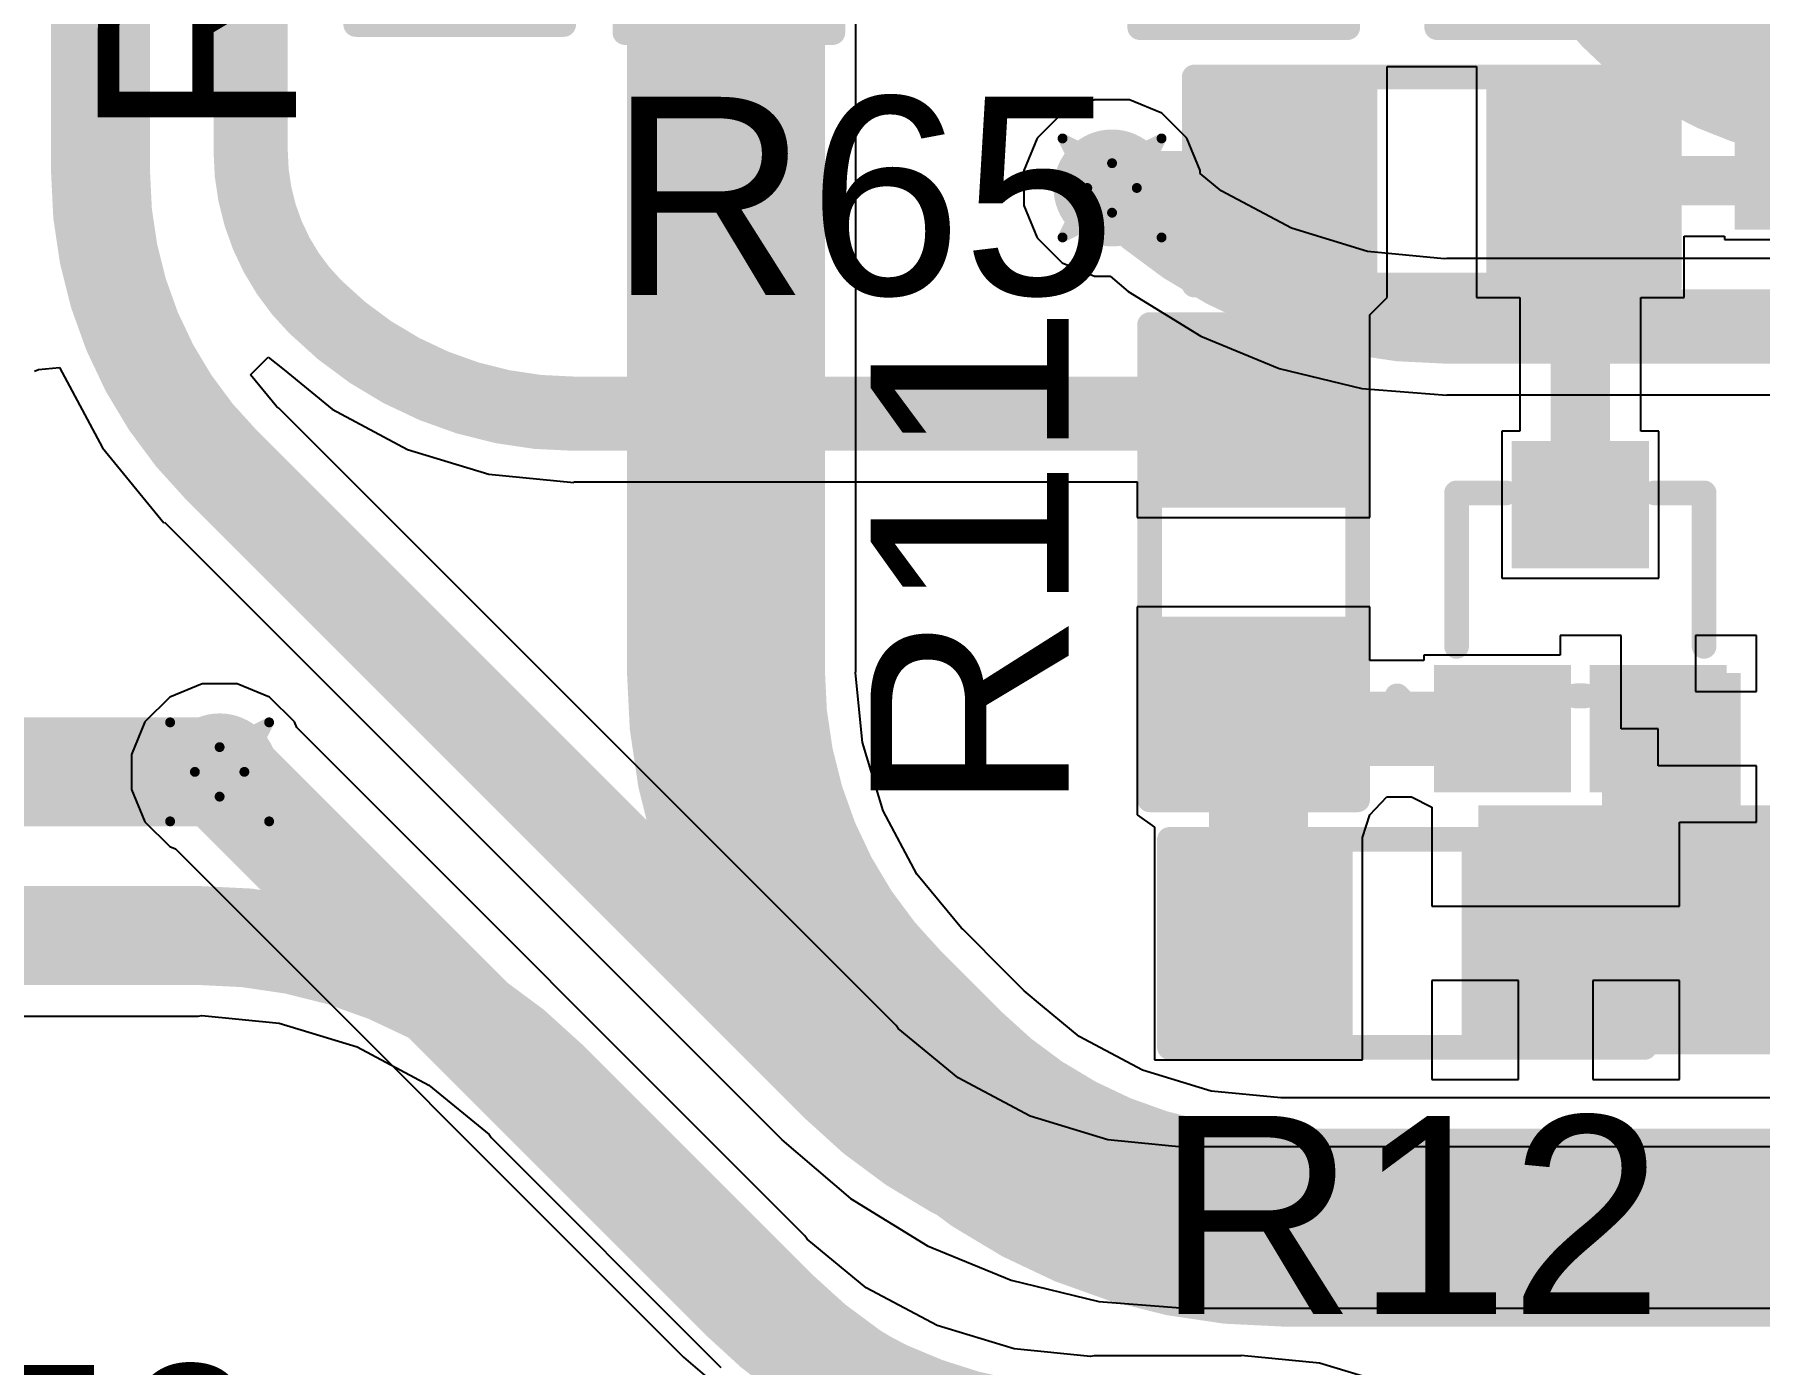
# Model space of a CAD drawing. Header units: millimetres. Extents: x -2 to 282, y -53 to 22.
# Drawn here: x 29.23 to 38.08, y -16.88 to -10.06 of the extents above; entities that cross this region are included whole.
import ezdxf

# ---------------------------------------------------------------- set-up
doc = ezdxf.new("R2010")
doc.units = ezdxf.units.MM
for name, color, linetype in [('BottomLayer', 5, 'Continuous'), ('DrillDrawing', 1, 'Continuous'), ('Mechanical1', 6, 'Continuous'), ('Mechanical2', 216, 'Continuous'), ('TopLayer', 1, 'Continuous'), ('TopOverlay', 2, 'Continuous'), ('TopPaste', 8, 'Continuous'), ('TopSolder', 216, 'Continuous'), ('ViaHoleLayer', 16, 'Continuous')]:
    doc.layers.add(name, color=color, linetype=linetype)
doc.styles.add('Arial', font='', dxfattribs={"height": 0.2})
doc.styles.get('Arial').set_extended_font_data('Arial')

# ---------------------------------------------------------------- blocks, each defined once
blk = doc.blocks.new('R___0603_3')
at = {"layer": 'TopLayer'}
for points in [[(-0.381, 0.4445), (-0.381, -0.4445), (-1.143, -0.4445), (-1.143, 0.4445)], [(1.143, 0.4445), (1.143, -0.4445), (0.381, -0.4445), (0.381, 0.4445)]]:
    blk.add_hatch(color=1, dxfattribs=at).paths.add_polyline_path(points)
at = {"layer": 'TopPaste'}
for points in [[(-0.381, 0.4445), (-0.381, -0.4445), (-1.143, -0.4445), (-1.143, 0.4445)], [(1.143, 0.4445), (1.143, -0.4445), (0.381, -0.4445), (0.381, 0.4445)]]:
    blk.add_hatch(color=8, dxfattribs=at).paths.add_polyline_path(points)
at = {"layer": 'TopSolder'}
for points in [[(-0.2794, 0.5461), (-0.2794, -0.5461), (-1.2446, -0.5461), (-1.2446, 0.5461)], [(1.2446, 0.5461), (1.2446, -0.5461), (0.2794, -0.5461), (0.2794, 0.5461)]]:
    blk.add_hatch(color=216, dxfattribs=at).paths.add_polyline_path(points)
at = {"layer": 'TopOverlay', "const_width": 0.127}
for points in [[(-1.2192, 0.5334), (-1.2192, -0.5334)], [(-1.2192, 0.5334), (1.2192, 0.5334)], [(1.2192, 0.5334), (1.2192, -0.5334)], [(-1.2192, -0.5334), (1.2192, -0.5334)]]:
    blk.add_lwpolyline(points, dxfattribs=at)
at = {"layer": 'TopOverlay', "const_width": 0.0635}
for points in [[(-1.25095, 0.5334, 1), (-1.18745, 0.5334, 1)], [(-1.25095, 0.5334, 1), (-1.18745, 0.5334, 1)], [(1.18745, 0.5334, 1), (1.25095, 0.5334, 1)], [(1.18745, 0.5334, 1), (1.25095, 0.5334, 1)], [(-1.25095, -0.5334, 1), (-1.18745, -0.5334, 1)], [(-1.25095, -0.5334, 1), (-1.18745, -0.5334, 1)], [(1.18745, -0.5334, 1), (1.25095, -0.5334, 1)], [(1.18745, -0.5334, 1), (1.25095, -0.5334, 1)]]:
    blk.add_lwpolyline(points, format="xyb", close=True, dxfattribs=at)
blk = doc.blocks.new('R___0603_4')
at = {"layer": 'TopLayer'}
for points in [[(-0.381, 0.4445), (-0.381, -0.4445), (-1.143, -0.4445), (-1.143, 0.4445)], [(1.143, 0.4445), (1.143, -0.4445), (0.381, -0.4445), (0.381, 0.4445)]]:
    blk.add_hatch(color=1, dxfattribs=at).paths.add_polyline_path(points)
at = {"layer": 'TopPaste'}
for points in [[(-0.381, 0.4445), (-0.381, -0.4445), (-1.143, -0.4445), (-1.143, 0.4445)], [(1.143, 0.4445), (1.143, -0.4445), (0.381, -0.4445), (0.381, 0.4445)]]:
    blk.add_hatch(color=8, dxfattribs=at).paths.add_polyline_path(points)
at = {"layer": 'TopSolder'}
for points in [[(-0.2794, 0.5461), (-0.2794, -0.5461), (-1.2446, -0.5461), (-1.2446, 0.5461)], [(1.2446, 0.5461), (1.2446, -0.5461), (0.2794, -0.5461), (0.2794, 0.5461)]]:
    blk.add_hatch(color=216, dxfattribs=at).paths.add_polyline_path(points)
at = {"layer": 'TopOverlay', "const_width": 0.127}
for points in [[(-1.2192, 0.5334), (1.2192, 0.5334)], [(-1.2192, 0.5334), (-1.2192, -0.5334)], [(1.2192, 0.5334), (1.2192, -0.5334)], [(-1.2192, -0.5334), (1.2192, -0.5334)]]:
    blk.add_lwpolyline(points, dxfattribs=at)
at = {"layer": 'TopOverlay', "const_width": 0.0635}
for points in [[(-1.25095, 0.5334, 1), (-1.18745, 0.5334, 1)], [(-1.25095, 0.5334, 1), (-1.18745, 0.5334, 1)], [(1.18745, 0.5334, 1), (1.25095, 0.5334, 1)], [(1.18745, 0.5334, 1), (1.25095, 0.5334, 1)], [(-1.25095, -0.5334, 1), (-1.18745, -0.5334, 1)], [(-1.25095, -0.5334, 1), (-1.18745, -0.5334, 1)], [(1.18745, -0.5334, 1), (1.25095, -0.5334, 1)], [(1.18745, -0.5334, 1), (1.25095, -0.5334, 1)]]:
    blk.add_lwpolyline(points, format="xyb", close=True, dxfattribs=at)
blk = doc.blocks.new('R___0603_5')
at = {"layer": 'TopLayer'}
for points in [[(-0.381, 0.4445), (-0.381, -0.4445), (-1.143, -0.4445), (-1.143, 0.4445)], [(1.143, 0.4445), (1.143, -0.4445), (0.381, -0.4445), (0.381, 0.4445)]]:
    blk.add_hatch(color=1, dxfattribs=at).paths.add_polyline_path(points)
at = {"layer": 'TopPaste'}
for points in [[(-0.381, 0.4445), (-0.381, -0.4445), (-1.143, -0.4445), (-1.143, 0.4445)], [(1.143, 0.4445), (1.143, -0.4445), (0.381, -0.4445), (0.381, 0.4445)]]:
    blk.add_hatch(color=8, dxfattribs=at).paths.add_polyline_path(points)
at = {"layer": 'TopSolder'}
for points in [[(-0.2794, 0.5461), (-0.2794, -0.5461), (-1.2446, -0.5461), (-1.2446, 0.5461)], [(1.2446, 0.5461), (1.2446, -0.5461), (0.2794, -0.5461), (0.2794, 0.5461)]]:
    blk.add_hatch(color=216, dxfattribs=at).paths.add_polyline_path(points)
at = {"layer": 'TopOverlay', "const_width": 0.127}
for points in [[(-1.2192, 0.5334), (1.2192, 0.5334)], [(-1.2192, 0.5334), (-1.2192, -0.5334)], [(1.2192, 0.5334), (1.2192, -0.5334)], [(-1.2192, -0.5334), (1.2192, -0.5334)]]:
    blk.add_lwpolyline(points, dxfattribs=at)
at = {"layer": 'TopOverlay', "const_width": 0.0635}
for points in [[(-1.25095, 0.5334, 1), (-1.18745, 0.5334, 1)], [(-1.25095, 0.5334, 1), (-1.18745, 0.5334, 1)], [(1.18745, 0.5334, 1), (1.25095, 0.5334, 1)], [(1.18745, 0.5334, 1), (1.25095, 0.5334, 1)], [(-1.25095, -0.5334, 1), (-1.18745, -0.5334, 1)], [(-1.25095, -0.5334, 1), (-1.18745, -0.5334, 1)], [(1.18745, -0.5334, 1), (1.25095, -0.5334, 1)], [(1.18745, -0.5334, 1), (1.25095, -0.5334, 1)]]:
    blk.add_lwpolyline(points, format="xyb", close=True, dxfattribs=at)
blk = doc.blocks.new('R___0603_6')
at = {"layer": 'TopLayer'}
for points in [[(-0.381, 0.4445), (-0.381, -0.4445), (-1.143, -0.4445), (-1.143, 0.4445)], [(1.143, 0.4445), (1.143, -0.4445), (0.381, -0.4445), (0.381, 0.4445)]]:
    blk.add_hatch(color=1, dxfattribs=at).paths.add_polyline_path(points)
at = {"layer": 'TopPaste'}
for points in [[(-0.381, 0.4445), (-0.381, -0.4445), (-1.143, -0.4445), (-1.143, 0.4445)], [(1.143, 0.4445), (1.143, -0.4445), (0.381, -0.4445), (0.381, 0.4445)]]:
    blk.add_hatch(color=8, dxfattribs=at).paths.add_polyline_path(points)
at = {"layer": 'TopSolder'}
for points in [[(-0.2794, 0.5461), (-0.2794, -0.5461), (-1.2446, -0.5461), (-1.2446, 0.5461)], [(1.2446, 0.5461), (1.2446, -0.5461), (0.2794, -0.5461), (0.2794, 0.5461)]]:
    blk.add_hatch(color=216, dxfattribs=at).paths.add_polyline_path(points)
at = {"layer": 'TopOverlay', "const_width": 0.127}
for points in [[(-1.2192, 0.5334), (1.2192, 0.5334)], [(-1.2192, 0.5334), (-1.2192, -0.5334)], [(1.2192, 0.5334), (1.2192, -0.5334)], [(-1.2192, -0.5334), (1.2192, -0.5334)]]:
    blk.add_lwpolyline(points, dxfattribs=at)
at = {"layer": 'TopOverlay', "const_width": 0.0635}
for points in [[(-1.25095, 0.5334, 1), (-1.18745, 0.5334, 1)], [(-1.25095, 0.5334, 1), (-1.18745, 0.5334, 1)], [(1.18745, 0.5334, 1), (1.25095, 0.5334, 1)], [(1.18745, 0.5334, 1), (1.25095, 0.5334, 1)], [(-1.25095, -0.5334, 1), (-1.18745, -0.5334, 1)], [(-1.25095, -0.5334, 1), (-1.18745, -0.5334, 1)], [(1.18745, -0.5334, 1), (1.25095, -0.5334, 1)], [(1.18745, -0.5334, 1), (1.25095, -0.5334, 1)]]:
    blk.add_lwpolyline(points, format="xyb", close=True, dxfattribs=at)
blk = doc.blocks.new('R___0603_38')
at = {"layer": 'TopLayer'}
for points in [[(-0.381, 0.4445), (-0.381, -0.4445), (-1.143, -0.4445), (-1.143, 0.4445)], [(1.143, 0.4445), (1.143, -0.4445), (0.381, -0.4445), (0.381, 0.4445)]]:
    blk.add_hatch(color=1, dxfattribs=at).paths.add_polyline_path(points)
at = {"layer": 'TopPaste'}
for points in [[(-0.381, 0.4445), (-0.381, -0.4445), (-1.143, -0.4445), (-1.143, 0.4445)], [(1.143, 0.4445), (1.143, -0.4445), (0.381, -0.4445), (0.381, 0.4445)]]:
    blk.add_hatch(color=8, dxfattribs=at).paths.add_polyline_path(points)
at = {"layer": 'TopSolder'}
for points in [[(-0.2794, 0.5461), (-0.2794, -0.5461), (-1.2446, -0.5461), (-1.2446, 0.5461)], [(1.2446, 0.5461), (1.2446, -0.5461), (0.2794, -0.5461), (0.2794, 0.5461)]]:
    blk.add_hatch(color=216, dxfattribs=at).paths.add_polyline_path(points)
at = {"layer": 'TopOverlay', "const_width": 0.127}
for points in [[(-1.2192, 0.5334), (1.2192, 0.5334)], [(-1.2192, -0.5334), (-1.2192, 0.5334)], [(1.2192, -0.5334), (1.2192, 0.5334)], [(-1.2192, -0.5334), (1.2192, -0.5334)]]:
    blk.add_lwpolyline(points, dxfattribs=at)
at = {"layer": 'TopOverlay', "const_width": 0.0635}
for points in [[(-1.25095, 0.5334, 1), (-1.18745, 0.5334, 1)], [(-1.25095, 0.5334, 1), (-1.18745, 0.5334, 1)], [(1.18745, 0.5334, 1), (1.25095, 0.5334, 1)], [(1.18745, 0.5334, 1), (1.25095, 0.5334, 1)], [(-1.25095, -0.5334, 1), (-1.18745, -0.5334, 1)], [(-1.25095, -0.5334, 1), (-1.18745, -0.5334, 1)], [(1.18745, -0.5334, 1), (1.25095, -0.5334, 1)], [(1.18745, -0.5334, 1), (1.25095, -0.5334, 1)]]:
    blk.add_lwpolyline(points, format="xyb", close=True, dxfattribs=at)
blk = doc.blocks.new('R___0603_39')
at = {"layer": 'TopLayer'}
for points in [[(-0.381, 0.4445), (-0.381, -0.4445), (-1.143, -0.4445), (-1.143, 0.4445)], [(1.143, 0.4445), (1.143, -0.4445), (0.381, -0.4445), (0.381, 0.4445)]]:
    blk.add_hatch(color=1, dxfattribs=at).paths.add_polyline_path(points)
at = {"layer": 'TopPaste'}
for points in [[(-0.381, 0.4445), (-0.381, -0.4445), (-1.143, -0.4445), (-1.143, 0.4445)], [(1.143, 0.4445), (1.143, -0.4445), (0.381, -0.4445), (0.381, 0.4445)]]:
    blk.add_hatch(color=8, dxfattribs=at).paths.add_polyline_path(points)
at = {"layer": 'TopSolder'}
for points in [[(-0.2794, 0.5461), (-0.2794, -0.5461), (-1.2446, -0.5461), (-1.2446, 0.5461)], [(1.2446, 0.5461), (1.2446, -0.5461), (0.2794, -0.5461), (0.2794, 0.5461)]]:
    blk.add_hatch(color=216, dxfattribs=at).paths.add_polyline_path(points)
at = {"layer": 'TopOverlay', "const_width": 0.127}
for points in [[(-1.2192, 0.5334), (1.2192, 0.5334)], [(-1.2192, 0.5334), (-1.2192, -0.5334)], [(1.2192, 0.5334), (1.2192, -0.5334)], [(-1.2192, -0.5334), (1.2192, -0.5334)]]:
    blk.add_lwpolyline(points, dxfattribs=at)
at = {"layer": 'TopOverlay', "const_width": 0.0635}
for points in [[(-1.25095, 0.5334, 1), (-1.18745, 0.5334, 1)], [(-1.25095, 0.5334, 1), (-1.18745, 0.5334, 1)], [(1.18745, 0.5334, 1), (1.25095, 0.5334, 1)], [(1.18745, 0.5334, 1), (1.25095, 0.5334, 1)], [(-1.25095, -0.5334, 1), (-1.18745, -0.5334, 1)], [(-1.25095, -0.5334, 1), (-1.18745, -0.5334, 1)], [(1.18745, -0.5334, 1), (1.25095, -0.5334, 1)], [(1.18745, -0.5334, 1), (1.25095, -0.5334, 1)]]:
    blk.add_lwpolyline(points, format="xyb", close=True, dxfattribs=at)
blk = doc.blocks.new('SOT_723_41')
at = {"layer": 'TopLayer'}
for points in [[(-0.25, 0.8), (0.25, 0.8), (0.25, 0.35), (-0.25, 0.35)], [(-0.65, -0.35), (-0.15, -0.35), (-0.15, -0.8), (-0.65, -0.8)], [(0.15, -0.35), (0.65, -0.35), (0.65, -0.8), (0.15, -0.8)]]:
    blk.add_hatch(color=1, dxfattribs=at).paths.add_polyline_path(points)
at = {"layer": 'TopPaste'}
for points in [[(-0.25, 0.8), (0.25, 0.8), (0.25, 0.35), (-0.25, 0.35)], [(-0.65, -0.35), (-0.15, -0.35), (-0.15, -0.8), (-0.65, -0.8)], [(0.15, -0.35), (0.65, -0.35), (0.65, -0.8), (0.15, -0.8)]]:
    blk.add_hatch(color=8, dxfattribs=at).paths.add_polyline_path(points)
at = {"layer": 'TopSolder'}
for points in [[(-0.3516, 0.9016), (0.3516, 0.9016), (0.3516, 0.2484), (-0.3516, 0.2484)], [(-0.7516, -0.2484), (-0.0484, -0.2484), (-0.0484, -0.9016), (-0.7516, -0.9016)], [(0.0484, -0.2484), (0.7516, -0.2484), (0.7516, -0.9016), (0.0484, -0.9016)]]:
    blk.add_hatch(color=216, dxfattribs=at).paths.add_polyline_path(points)
at = {"layer": 'TopOverlay', "const_width": 0.127}
for points in [[(-0.635, -0.1524), (-0.635, 0.635)], [(-0.635, 0.635), (-0.381, 0.635)], [(-0.635, -0.1524), (-0.635, 0.635)], [(-0.635, 0.635), (-0.381, 0.635)], [(0.381, 0.635), (0.635, 0.635)], [(0.635, -0.1524), (0.635, 0.635)], [(-0.9398, -0.6604), (-0.9398, -0.4064)], [(-0.9398, -0.4064), (-0.8128, -0.5334)], [(-0.0254, -0.4064), (0.0254, -0.4064)], [(-0.9398, -0.6604), (-0.8128, -0.5334)]]:
    blk.add_lwpolyline(points, dxfattribs=at)
at = {"layer": 'TopOverlay', "const_width": 0.0635}
for points in [[(-0.6667, 0.635, 1), (-0.6032, 0.635, 1)], [(-0.6667, 0.635, 1), (-0.6032, 0.635, 1)], [(-0.6667, 0.635, 1), (-0.6032, 0.635, 1)], [(-0.6667, 0.635, 1), (-0.6032, 0.635, 1)], [(-0.4128, 0.635, 1), (-0.3493, 0.635, 1)], [(-0.4128, 0.635, 1), (-0.3493, 0.635, 1)], [(0.3493, 0.635, 1), (0.4128, 0.635, 1)], [(0.6032, 0.635, 1), (0.6667, 0.635, 1)], [(0.6032, 0.635, 1), (0.6667, 0.635, 1)], [(-0.6667, -0.1524, 1), (-0.6032, -0.1524, 1)], [(-0.6667, -0.1524, 1), (-0.6032, -0.1524, 1)], [(0.6032, -0.1524, 1), (0.6667, -0.1524, 1)], [(-0.9715, -0.4064, 1), (-0.908, -0.4064, 1)], [(-0.9715, -0.4064, 1), (-0.908, -0.4064, 1)], [(-0.0571, -0.4064, 1), (0.0063, -0.4064, 1)], [(-0.0063, -0.4064, 1), (0.0571, -0.4064, 1)], [(-0.8446, -0.5334, 1), (-0.781, -0.5334, 1)], [(-0.8446, -0.5334, 1), (-0.781, -0.5334, 1)], [(-0.9715, -0.6604, 1), (-0.908, -0.6604, 1)], [(-0.9715, -0.6604, 1), (-0.908, -0.6604, 1)]]:
    blk.add_lwpolyline(points, format="xyb", close=True, dxfattribs=at)
blk = doc.blocks.new('TQFN_16_EP_3_3__49')
at = {"layer": 'TopLayer'}
for points in [[(-0.6, 1.825), (-0.6, 1.025), (-0.9, 1.025), (-0.9, 1.825)], [(-0.1, 1.825), (-0.1, 1.025), (-0.4, 1.025), (-0.4, 1.825)], [(0.4, 1.825), (0.4, 1.025), (0.1, 1.025), (0.1, 1.825)], [(0.9, 1.825), (0.9, 1.025), (0.6, 1.025), (0.6, 1.825)], [(-1.825, 0.9), (-1.025, 0.9), (-1.025, 0.6), (-1.825, 0.6)], [(1.025, 0.9), (1.825, 0.9), (1.825, 0.6), (1.025, 0.6)], [(-0.615, 0.615), (0.615, 0.615), (0.615, -0.615), (-0.615, -0.615)], [(-1.825, 0.4), (-1.025, 0.4), (-1.025, 0.1), (-1.825, 0.1)], [(1.025, 0.4), (1.825, 0.4), (1.825, 0.1), (1.025, 0.1)], [(-1.825, -0.1), (-1.025, -0.1), (-1.025, -0.4), (-1.825, -0.4)], [(1.025, -0.1), (1.825, -0.1), (1.825, -0.4), (1.025, -0.4)], [(-1.825, -0.6), (-1.025, -0.6), (-1.025, -0.9), (-1.825, -0.9)], [(1.025, -0.6), (1.825, -0.6), (1.825, -0.9), (1.025, -0.9)], [(-0.9, -1.825), (-0.9, -1.025), (-0.6, -1.025), (-0.6, -1.825)], [(-0.4, -1.825), (-0.4, -1.025), (-0.1, -1.025), (-0.1, -1.825)], [(0.1, -1.825), (0.1, -1.025), (0.4, -1.025), (0.4, -1.825)], [(0.6, -1.825), (0.6, -1.025), (0.9, -1.025), (0.9, -1.825)]]:
    blk.add_hatch(color=1, dxfattribs=at).paths.add_polyline_path(points)
at = {"layer": 'TopPaste'}
for points in [[(-0.6, 1.825), (-0.6, 1.025), (-0.9, 1.025), (-0.9, 1.825)], [(-0.1, 1.825), (-0.1, 1.025), (-0.4, 1.025), (-0.4, 1.825)], [(0.4, 1.825), (0.4, 1.025), (0.1, 1.025), (0.1, 1.825)], [(0.9, 1.825), (0.9, 1.025), (0.6, 1.025), (0.6, 1.825)], [(-1.825, 0.9), (-1.025, 0.9), (-1.025, 0.6), (-1.825, 0.6)], [(1.025, 0.9), (1.825, 0.9), (1.825, 0.6), (1.025, 0.6)], [(-0.615, 0.615), (0.615, 0.615), (0.615, -0.615), (-0.615, -0.615)], [(-1.825, 0.4), (-1.025, 0.4), (-1.025, 0.1), (-1.825, 0.1)], [(1.025, 0.4), (1.825, 0.4), (1.825, 0.1), (1.025, 0.1)], [(-1.825, -0.1), (-1.025, -0.1), (-1.025, -0.4), (-1.825, -0.4)], [(1.025, -0.1), (1.825, -0.1), (1.825, -0.4), (1.025, -0.4)], [(-1.825, -0.6), (-1.025, -0.6), (-1.025, -0.9), (-1.825, -0.9)], [(1.025, -0.6), (1.825, -0.6), (1.825, -0.9), (1.025, -0.9)], [(-0.9, -1.825), (-0.9, -1.025), (-0.6, -1.025), (-0.6, -1.825)], [(-0.4, -1.825), (-0.4, -1.025), (-0.1, -1.025), (-0.1, -1.825)], [(0.1, -1.825), (0.1, -1.025), (0.4, -1.025), (0.4, -1.825)], [(0.6, -1.825), (0.6, -1.025), (0.9, -1.025), (0.9, -1.825)]]:
    blk.add_hatch(color=8, dxfattribs=at).paths.add_polyline_path(points)
at = {"layer": 'TopSolder'}
for points in [[(-0.4984, 1.9266), (-0.4984, 0.9234), (-1.0016, 0.9234), (-1.0016, 1.9266)], [(0.0016, 1.9266), (0.0016, 0.9234), (-0.5016, 0.9234), (-0.5016, 1.9266)], [(0.5016, 1.9266), (0.5016, 0.9234), (-0.0016, 0.9234), (-0.0016, 1.9266)], [(1.0016, 1.9266), (1.0016, 0.9234), (0.4984, 0.9234), (0.4984, 1.9266)], [(-1.9266, 1.0016), (-0.9234, 1.0016), (-0.9234, 0.4984), (-1.9266, 0.4984)], [(0.9234, 1.0016), (1.9266, 1.0016), (1.9266, 0.4984), (0.9234, 0.4984)], [(-0.7166, 0.7166), (0.7166, 0.7166), (0.7166, -0.7166), (-0.7166, -0.7166)], [(-1.9266, 0.5016), (-0.9234, 0.5016), (-0.9234, -0.0016), (-1.9266, -0.0016)], [(0.9234, 0.5016), (1.9266, 0.5016), (1.9266, -0.0016), (0.9234, -0.0016)], [(-1.9266, 0.0016), (-0.9234, 0.0016), (-0.9234, -0.5016), (-1.9266, -0.5016)], [(0.9234, 0.0016), (1.9266, 0.0016), (1.9266, -0.5016), (0.9234, -0.5016)], [(-1.9266, -0.4984), (-0.9234, -0.4984), (-0.9234, -1.0016), (-1.9266, -1.0016)], [(0.9234, -0.4984), (1.9266, -0.4984), (1.9266, -1.0016), (0.9234, -1.0016)], [(-1.0016, -1.9266), (-1.0016, -0.9234), (-0.4984, -0.9234), (-0.4984, -1.9266)], [(-0.5016, -1.9266), (-0.5016, -0.9234), (0.0016, -0.9234), (0.0016, -1.9266)], [(-0.0016, -1.9266), (-0.0016, -0.9234), (0.5016, -0.9234), (0.5016, -1.9266)], [(0.4984, -1.9266), (0.4984, -0.9234), (1.0016, -0.9234), (1.0016, -1.9266)]]:
    blk.add_hatch(color=216, dxfattribs=at).paths.add_polyline_path(points)
at = {"layer": 'TopOverlay', "const_width": 0.127}
for points in [[(-1.5748, 1.1176), (-1.5748, 1.5748)], [(-1.5748, 1.5748), (-1.143, 1.5748)], [(1.143, 1.5748), (1.5748, 1.5748)], [(1.5748, 1.1176), (1.5748, 1.5748)], [(-2.1082, 0.9144), (-1.9812, 0.7874)], [(-2.1082, 0.6604), (-2.1082, 0.9144)], [(-2.1082, 0.6604), (-1.9812, 0.7874)], [(-1.5748, -1.5748), (-1.5748, -1.1176)], [(1.5748, -1.5748), (1.5748, -1.1176)], [(-1.5748, -1.5748), (-1.143, -1.5748)], [(1.143, -1.5748), (1.5748, -1.5748)]]:
    blk.add_lwpolyline(points, dxfattribs=at)
at = {"layer": 'TopOverlay', "const_width": 0.0635}
for points in [[(-1.6065, 1.5748, 1), (-1.5431, 1.5748, 1)], [(-1.6065, 1.5748, 1), (-1.5431, 1.5748, 1)], [(-1.1747, 1.5748, 1), (-1.1113, 1.5748, 1)], [(1.1113, 1.5748, 1), (1.1748, 1.5748, 1)], [(1.5431, 1.5748, 1), (1.6066, 1.5748, 1)], [(1.5431, 1.5748, 1), (1.6066, 1.5748, 1)], [(-1.6065, 1.1176, 1), (-1.5431, 1.1176, 1)], [(1.5431, 1.1176, 1), (1.6066, 1.1176, 1)], [(-2.1399, 0.9144, 1), (-2.0764, 0.9144, 1)], [(-2.1399, 0.9144, 1), (-2.0764, 0.9144, 1)], [(-2.013, 0.7874, 1), (-1.9494, 0.7874, 1)], [(-2.013, 0.7874, 1), (-1.9494, 0.7874, 1)], [(-2.1399, 0.6604, 1), (-2.0764, 0.6604, 1)], [(-2.1399, 0.6604, 1), (-2.0764, 0.6604, 1)], [(-1.6065, -1.1176, 1), (-1.5431, -1.1176, 1)], [(1.5431, -1.1176, 1), (1.6066, -1.1176, 1)], [(-1.6065, -1.5748, 1), (-1.5431, -1.5748, 1)], [(-1.6065, -1.5748, 1), (-1.5431, -1.5748, 1)], [(-1.1747, -1.5748, 1), (-1.1113, -1.5748, 1)], [(1.1113, -1.5748, 1), (1.1748, -1.5748, 1)], [(1.5431, -1.5748, 1), (1.6066, -1.5748, 1)], [(1.5431, -1.5748, 1), (1.6066, -1.5748, 1)]]:
    blk.add_lwpolyline(points, format="xyb", close=True, dxfattribs=at)
blk = doc.blocks.new('R___0603_52')
at = {"layer": 'TopLayer'}
for points in [[(-0.381, 0.4445), (-0.381, -0.4445), (-1.143, -0.4445), (-1.143, 0.4445)], [(1.143, 0.4445), (1.143, -0.4445), (0.381, -0.4445), (0.381, 0.4445)]]:
    blk.add_hatch(color=1, dxfattribs=at).paths.add_polyline_path(points)
at = {"layer": 'TopPaste'}
for points in [[(-0.381, 0.4445), (-0.381, -0.4445), (-1.143, -0.4445), (-1.143, 0.4445)], [(1.143, 0.4445), (1.143, -0.4445), (0.381, -0.4445), (0.381, 0.4445)]]:
    blk.add_hatch(color=8, dxfattribs=at).paths.add_polyline_path(points)
at = {"layer": 'TopSolder'}
for points in [[(-0.2794, 0.5461), (-0.2794, -0.5461), (-1.2446, -0.5461), (-1.2446, 0.5461)], [(1.2446, 0.5461), (1.2446, -0.5461), (0.2794, -0.5461), (0.2794, 0.5461)]]:
    blk.add_hatch(color=216, dxfattribs=at).paths.add_polyline_path(points)
at = {"layer": 'TopOverlay', "const_width": 0.127}
for points in [[(-1.2192, 0.5334), (-1.2192, -0.5334)], [(1.2192, 0.5334), (-1.2192, 0.5334)], [(1.2192, 0.5334), (1.2192, -0.5334)], [(1.2192, -0.5334), (-1.2192, -0.5334)]]:
    blk.add_lwpolyline(points, dxfattribs=at)
at = {"layer": 'TopOverlay', "const_width": 0.0635}
for points in [[(-1.25095, 0.5334, 1), (-1.18745, 0.5334, 1)], [(-1.25095, 0.5334, 1), (-1.18745, 0.5334, 1)], [(1.18745, 0.5334, 1), (1.25095, 0.5334, 1)], [(1.18745, 0.5334, 1), (1.25095, 0.5334, 1)], [(-1.25095, -0.5334, 1), (-1.18745, -0.5334, 1)], [(-1.25095, -0.5334, 1), (-1.18745, -0.5334, 1)], [(1.18745, -0.5334, 1), (1.25095, -0.5334, 1)], [(1.18745, -0.5334, 1), (1.25095, -0.5334, 1)]]:
    blk.add_lwpolyline(points, format="xyb", close=True, dxfattribs=at)

msp = doc.modelspace()

# ---------------------------------------------------------------- hatches: boundary and pattern name
at = {"layer": 'BottomLayer'}
h = msp.add_hatch(color=5, dxfattribs=at)
edge = h.paths.add_edge_path()
edge.add_arc((34.7543, -10.847), 0.3, 0, 360)
h = msp.add_hatch(color=5, dxfattribs=at)
edge = h.paths.add_edge_path()
edge.add_arc((30.1752, -13.843), 0.3, 0, 360)
at = {"layer": 'TopLayer'}
h = msp.add_hatch(color=1, dxfattribs=at)
edge = h.paths.add_edge_path()
edge.add_arc((34.7543, -10.847), 0.3, 0, 360)
for points in [[(37.2689, -14.2506), (37.9801, -14.2506), (37.9801, -13.3362), (37.2689, -13.3362)], [(38.6747, -15.2847), (38.6747, -14.0147), (36.6339, -14.0147), (36.6339, -15.2847)], [(42.5013, -15.292), (42.5013, -14.022), (37.2435, -14.022), (37.2435, -15.292)]]:
    msp.add_hatch(color=1, dxfattribs=at).paths.add_polyline_path(points)
h = msp.add_hatch(color=1, dxfattribs=at)
edge = h.paths.add_edge_path()
edge.add_arc((30.1752, -13.843), 0.3, 0, 360)
at = {"layer": 'ViaHoleLayer'}
h = msp.add_hatch(color=16, dxfattribs=at)
edge = h.paths.add_edge_path()
edge.add_arc((34.7543, -10.847), 0.15, 0, 360)
h = msp.add_hatch(color=16, dxfattribs=at)
edge = h.paths.add_edge_path()
edge.add_arc((30.1752, -13.843), 0.15, 0, 360)

# ---------------------------------------------------------------- linework, layer by layer
at = {"layer": 'BottomLayer'}
for p, q in [((33.4392, -13.3255), (33.4392, -7.3856)), ((34.6643, -10.3946), (34.498, -10.4635)), ((34.8443, -10.3946), (34.6643, -10.3946)), ((35.0105, -10.4635), (34.8443, -10.3946)), ((34.498, -10.4635), (34.3707, -10.5907)), ((35.1378, -10.5907), (35.0105, -10.4635)), ((34.3707, -10.5907), (34.3019, -10.757)), ((35.2067, -10.757), (35.1378, -10.5907)), ((34.3019, -10.757), (34.3019, -10.937)), ((35.2067, -10.7734), (35.2067, -10.757)), ((35.3142, -10.8616), (35.2067, -10.7734)), ((35.6743, -11.0541), (35.3142, -10.8616)), ((34.3019, -10.937), (34.3707, -11.1032)), ((36.065, -11.1726), (35.6743, -11.0541)), ((34.3707, -11.1032), (34.498, -11.2305)), ((34.498, -11.2305), (34.6643, -11.2994)), ((36.4577, -11.2113), (36.065, -11.1726)), ((36.4713, -11.2086), (36.4577, -11.2113)), ((40.9411, -11.2086), (36.4713, -11.2086)), ((34.6643, -11.2994), (34.7444, -11.2994)), ((34.7444, -11.2994), (34.8374, -11.3788)), ((34.8374, -11.3788), (35.2093, -11.6067)), ((35.2093, -11.6067), (35.6123, -11.7736)), ((35.6123, -11.7736), (36.0364, -11.8754)), ((36.0364, -11.8754), (36.4713, -11.9097)), ((36.4713, -11.9097), (36.4713, -11.9078)), ((36.4713, -11.9078), (40.9411, -11.9078)), ((33.438, -13.3343), (33.4392, -13.3255)), ((33.4732, -13.6915), (33.438, -13.3343)), ((33.5799, -14.0434), (33.4732, -13.6915)), ((33.7533, -14.3677), (33.5799, -14.0434)), ((33.981, -14.6451), (33.7533, -14.3677)), ((33.988, -14.6505), (33.981, -14.6451)), ((34.216, -14.8785), (33.988, -14.6505)), ((34.3035, -14.966), (34.216, -14.8785)), ((34.3975, -15.0458), (34.3035, -14.966)), ((34.5864, -15.2008), (34.3975, -15.0458)), ((25.2079, -15.0967), (30.0654, -15.0967)), ((30.0654, -15.0967), (30.084, -15.0931)), ((30.084, -15.0931), (30.4812, -15.1322)), ((30.4812, -15.1322), (30.881, -15.2534)), ((34.9107, -15.3741), (34.5864, -15.2008)), ((30.881, -15.2534), (31.2495, -15.4504)), ((35.2626, -15.4809), (34.9107, -15.3741)), ((31.2495, -15.4504), (31.558, -15.7036)), ((35.6197, -15.516), (35.2626, -15.4809)), ((35.6286, -15.5149), (35.6197, -15.516)), ((42.4178, -15.5149), (35.6286, -15.5149)), ((31.558, -15.7036), (31.5685, -15.7193)), ((31.5685, -15.7193), (32.7476, -16.8984))]:
    msp.add_line(p, q, dxfattribs=at)
for points, const_width in [([(32.7731, -13.3255), (32.7731, -7.3856)], 1.016), ([(36.4713, -11.5582), (41.2313, -11.5582)], 0.381), ([(26.9494, -13.843), (30.1752, -13.843)], 0.5588), ([(25.0261, -14.6824), (30.0654, -14.6824)], 0.508), ([(33.517, -15.1215), (33.8325, -15.437)], 1.016), ([(31.8615, -15.4263), (33.0406, -16.6054)], 0.508), ([(35.6286, -16.181), (42.4178, -16.181)], 1.016)]:
    msp.add_lwpolyline(points, dxfattribs=dict(at, const_width=const_width))
for points, const_width in [([(38.4742, -10.3898, -0.401219), (36.9539, -8.8001)], 0.635), ([(36.4713, -11.5582, -0.198912), (34.7543, -10.847)], 0.381), ([(33.517, -15.1215, -0.198912), (32.7731, -13.3255)], 1.016), ([(30.0654, -14.6824, -0.198912), (31.8615, -15.4263)], 0.508), ([(35.6286, -16.181, -0.198912), (33.8325, -15.437)], 1.016), ([(34.8366, -17.3494, -0.198912), (33.0406, -16.6054)], 0.508)]:
    msp.add_lwpolyline(points, format="xyb", dxfattribs=dict(at, const_width=const_width))
for points, const_width in [([(34.659, -10.847, 1), (34.8495, -10.847, 1)], 0.1905), ([(36.376, -11.5582, 1), (36.5665, -11.5582, 1)], 0.1905), ([(36.376, -11.5582, 1), (36.5665, -11.5582, 1)], 0.1905), ([(32.5191, -13.3255, 1), (33.0271, -13.3255, 1)], 0.508), ([(32.5191, -13.3255, 1), (33.0271, -13.3255, 1)], 0.508), ([(30.0355, -13.843, 1), (30.3149, -13.843, 1)], 0.2794), ([(29.9384, -14.6824, 1), (30.1924, -14.6824, 1)], 0.254), ([(29.9384, -14.6824, 1), (30.1924, -14.6824, 1)], 0.254), ([(33.263, -15.1215, 1), (33.771, -15.1215, 1)], 0.508), ([(33.263, -15.1215, 1), (33.771, -15.1215, 1)], 0.508), ([(33.5785, -15.437, 1), (34.0865, -15.437, 1)], 0.508), ([(33.5785, -15.437, 1), (34.0865, -15.437, 1)], 0.508), ([(31.7345, -15.4263, 1), (31.9885, -15.4263, 1)], 0.254), ([(31.7345, -15.4263, 1), (31.9885, -15.4263, 1)], 0.254), ([(35.3746, -16.181, 1), (35.8826, -16.181, 1)], 0.508), ([(35.3746, -16.181, 1), (35.8826, -16.181, 1)], 0.508), ([(32.9136, -16.6054, 1), (33.1676, -16.6054, 1)], 0.254), ([(32.9136, -16.6054, 1), (33.1676, -16.6054, 1)], 0.254)]:
    msp.add_lwpolyline(points, format="xyb", close=True, dxfattribs=dict(at, const_width=const_width))
at = {"layer": 'DrillDrawing', "const_width": 0.0508}
for points in [[(34.5003, -10.593), (34.7543, -10.72)], [(34.5003, -10.593), (34.6273, -10.847)], [(34.7543, -10.72), (35.0083, -10.593)], [(34.8813, -10.847), (35.0083, -10.593)], [(34.5003, -11.101), (34.6273, -10.847)], [(34.8813, -10.847), (35.0083, -11.101)], [(34.5003, -11.101), (34.7543, -10.974)], [(34.7543, -10.974), (35.0083, -11.101)], [(29.9212, -13.589), (30.1752, -13.716)], [(29.9212, -13.589), (30.0482, -13.843)], [(30.1752, -13.716), (30.4292, -13.589)], [(30.3022, -13.843), (30.4292, -13.589)], [(29.9212, -14.097), (30.0482, -13.843)], [(30.3022, -13.843), (30.4292, -14.097)], [(29.9212, -14.097), (30.1752, -13.97)], [(30.1752, -13.97), (30.4292, -14.097)]]:
    msp.add_lwpolyline(points, dxfattribs=at)
at = {"layer": 'DrillDrawing', "const_width": 0.0254}
for points in [[(34.4876, -10.593, 1), (34.513, -10.593, 1)], [(34.4876, -10.593, 1), (34.513, -10.593, 1)], [(34.9956, -10.593, 1), (35.021, -10.593, 1)], [(34.9956, -10.593, 1), (35.021, -10.593, 1)], [(34.7416, -10.72, 1), (34.767, -10.72, 1)], [(34.7416, -10.72, 1), (34.767, -10.72, 1)], [(34.6146, -10.847, 1), (34.64, -10.847, 1)], [(34.6146, -10.847, 1), (34.64, -10.847, 1)], [(34.8686, -10.847, 1), (34.894, -10.847, 1)], [(34.8686, -10.847, 1), (34.894, -10.847, 1)], [(34.7416, -10.974, 1), (34.767, -10.974, 1)], [(34.7416, -10.974, 1), (34.767, -10.974, 1)], [(34.4876, -11.101, 1), (34.513, -11.101, 1)], [(34.4876, -11.101, 1), (34.513, -11.101, 1)], [(34.9956, -11.101, 1), (35.021, -11.101, 1)], [(34.9956, -11.101, 1), (35.021, -11.101, 1)], [(29.9085, -13.589, 1), (29.9339, -13.589, 1)], [(29.9085, -13.589, 1), (29.9339, -13.589, 1)], [(30.4165, -13.589, 1), (30.4419, -13.589, 1)], [(30.4165, -13.589, 1), (30.4419, -13.589, 1)], [(30.1625, -13.716, 1), (30.1879, -13.716, 1)], [(30.1625, -13.716, 1), (30.1879, -13.716, 1)], [(30.0355, -13.843, 1), (30.0609, -13.843, 1)], [(30.0355, -13.843, 1), (30.0609, -13.843, 1)], [(30.2895, -13.843, 1), (30.3149, -13.843, 1)], [(30.2895, -13.843, 1), (30.3149, -13.843, 1)], [(30.1625, -13.97, 1), (30.1879, -13.97, 1)], [(30.1625, -13.97, 1), (30.1879, -13.97, 1)], [(29.9085, -14.097, 1), (29.9339, -14.097, 1)], [(29.9085, -14.097, 1), (29.9339, -14.097, 1)], [(30.4165, -14.097, 1), (30.4419, -14.097, 1)], [(30.4165, -14.097, 1), (30.4419, -14.097, 1)]]:
    msp.add_lwpolyline(points, format="xyb", close=True, dxfattribs=at)
at = {"layer": 'Mechanical1', "const_width": 0.0127}
msp.add_lwpolyline([(0, 0, -3.218852), (-0.2791, -38.414)], format="xyb", dxfattribs=at)
at = {"layer": 'Mechanical2', "const_width": 0.254}
msp.add_lwpolyline([(50.7662, 5.478, -1.122171), (-0.2945, -38.4375)], format="xyb", dxfattribs=at)
at = {"layer": 'TopLayer'}
for p, q in [((36.1665, -11.3816), (36.1665, -10.2245)), ((36.1665, -10.2245), (36.6237, -10.2245)), ((36.6237, -10.2245), (36.6237, -11.4083)), ((37.6905, -11.4083), (37.6905, -11.0943)), ((37.6905, -11.0943), (37.8975, -11.0943)), ((37.8975, -11.0943), (37.8975, -11.1118)), ((37.8975, -11.1118), (38.8225, -11.1118)), ((36.0776, -11.4985), (36.1665, -11.4083)), ((36.1665, -11.4083), (36.1665, -11.3816)), ((36.6237, -11.4083), (36.8463, -11.4083)), ((36.8463, -11.4083), (36.8463, -12.0942)), ((37.4678, -12.0942), (37.4678, -11.4083)), ((37.4678, -11.4083), (37.6905, -11.4083)), ((36.0776, -12.5386), (36.0776, -11.4985)), ((29.2456, -11.7791), (29.3531, -11.7679)), ((29.3531, -11.7679), (29.5737, -12.1807)), ((30.334, -11.8058), (30.4236, -11.7148)), ((30.4236, -11.7148), (30.5056, -11.78)), ((29.2248, -11.7874), (29.2456, -11.7791)), ((30.4685, -11.9697), (30.334, -11.8058)), ((30.5056, -11.78), (30.7525, -11.9825)), ((30.4785, -11.9764), (30.4685, -11.9697)), ((33.6461, -15.144), (30.4785, -11.9764)), ((30.7525, -11.9825), (31.1385, -12.1889)), ((36.8463, -12.0942), (36.7547, -12.0942)), ((36.7547, -12.0942), (36.7547, -12.849)), ((37.5595, -12.0942), (37.4678, -12.0942)), ((37.5595, -12.849), (37.5595, -12.0942)), ((29.5737, -12.1807), (29.8895, -12.5654)), ((31.1385, -12.1889), (31.5574, -12.3159)), ((31.5574, -12.3159), (31.993, -12.3588)), ((31.993, -12.3588), (31.993, -12.3548)), ((31.993, -12.3548), (34.8838, -12.3548)), ((34.8838, -12.3548), (34.8838, -12.5386)), ((29.8895, -12.5654), (29.8925, -12.5624)), ((29.8925, -12.5624), (33.0601, -15.73)), ((34.8838, -12.5386), (36.0776, -12.5386)), ((36.7547, -12.849), (37.5595, -12.849)), ((36.0776, -12.9958), (34.8838, -12.9958)), ((34.8838, -12.9958), (34.8838, -14.0626)), ((36.0776, -13.272), (36.0776, -12.9958)), ((37.3666, -13.1426), (37.0531, -13.1426)), ((37.0531, -13.1426), (37.0531, -13.2442)), ((37.3666, -13.6216), (37.3666, -13.1426)), ((38.0611, -13.1426), (37.7476, -13.1426)), ((37.7476, -13.1426), (37.7476, -13.4311)), ((38.0611, -13.4311), (38.0611, -13.1426)), ((36.3547, -13.272), (36.0776, -13.272)), ((37.0531, -13.2442), (36.3547, -13.2442)), ((36.3547, -13.2442), (36.3547, -13.272)), ((30.0852, -13.3906), (29.9189, -13.4595)), ((30.2652, -13.3906), (30.0852, -13.3906)), ((30.4315, -13.4595), (30.2652, -13.3906)), ((37.7476, -13.4311), (38.0611, -13.4311)), ((29.9189, -13.4595), (29.7917, -13.5867)), ((30.5587, -13.5867), (30.4315, -13.4595)), ((29.7917, -13.5867), (29.7228, -13.753)), ((30.5709, -13.616), (30.5587, -13.5867)), ((33.1783, -16.2235), (30.5709, -13.616)), ((37.5571, -13.6216), (37.3666, -13.6216)), ((37.5571, -13.8121), (37.5571, -13.6216)), ((29.7228, -13.753), (29.7228, -13.933)), ((38.0611, -13.8121), (37.5571, -13.8121)), ((38.0611, -14.1006), (38.0611, -13.8121)), ((29.7228, -13.933), (29.7917, -14.0993)), ((36.0776, -14.0626), (36.1636, -13.9712)), ((36.1636, -13.9712), (36.2901, -13.9712)), ((36.2901, -13.9712), (36.3951, -14.0245)), ((34.8838, -14.0626), (34.8838, -14.0626)), ((34.8838, -14.0626), (34.9727, -14.1261)), ((36.0395, -14.1789), (36.0776, -14.0626)), ((36.3951, -14.0245), (36.3951, -14.5325)), ((29.7917, -14.0993), (29.9189, -14.2265)), ((34.9727, -14.1261), (34.9727, -15.3199)), ((37.6651, -14.5325), (37.6651, -14.1006)), ((37.6651, -14.1006), (38.0611, -14.1006)), ((29.9189, -14.2265), (29.9482, -14.2387)), ((29.9482, -14.2387), (32.5557, -16.8461)), ((36.0395, -15.3199), (36.0395, -14.1789)), ((36.3951, -14.5325), (37.0301, -14.5325)), ((37.0301, -14.5325), (37.6651, -14.5325)), ((36.8396, -14.9135), (36.3951, -14.9135)), ((36.3951, -14.9135), (36.3951, -15.4215)), ((36.8396, -15.4215), (36.8396, -14.9135)), ((37.6651, -14.9135), (37.2206, -14.9135)), ((37.2206, -14.9135), (37.2206, -15.4215)), ((37.6651, -15.4215), (37.6651, -14.9135)), ((33.6566, -15.1598), (33.6461, -15.144)), ((33.9652, -15.413), (33.6566, -15.1598)), ((34.9727, -15.3199), (36.0395, -15.3199)), ((34.3336, -15.6099), (33.9652, -15.413)), ((36.3951, -15.4215), (36.8396, -15.4215)), ((37.2206, -15.4215), (37.6651, -15.4215)), ((34.7334, -15.7312), (34.3336, -15.6099)), ((33.0601, -15.73), (33.0593, -15.7308)), ((33.0593, -15.7308), (33.412, -16.032)), ((35.1306, -15.7703), (34.7334, -15.7312)), ((35.1492, -15.7666), (35.1306, -15.7703)), ((39.0232, -15.7666), (35.1492, -15.7666)), ((33.412, -16.032), (33.8074, -16.2744)), ((33.1896, -16.2403), (33.1783, -16.2235)), ((33.4932, -16.4895), (33.1896, -16.2403)), ((33.8074, -16.2744), (34.2359, -16.4518)), ((34.2359, -16.4518), (34.6868, -16.5601)), ((33.8573, -16.6841), (33.4932, -16.4895)), ((34.6868, -16.5601), (35.1492, -16.5965)), ((35.1492, -16.5965), (35.1492, -16.5953)), ((35.1492, -16.5953), (39.0232, -16.5953)), ((34.2523, -16.8039), (33.8573, -16.6841)), ((34.6432, -16.8424), (34.2523, -16.8039)), ((32.5557, -16.8461), (32.5552, -16.8466)), ((32.5552, -16.8466), (32.8343, -17.085)), ((34.6631, -16.8385), (34.6432, -16.8424)), ((35.4174, -16.8385), (34.6631, -16.8385)), ((35.8182, -16.8765), (35.4174, -16.8371)), ((35.4174, -16.8371), (35.4174, -16.8385)), ((36.2036, -16.9934), (35.8182, -16.8765))]:
    msp.add_line(p, q, dxfattribs=at)
for points, const_width in [([(29.5645, -10.7703), (29.5645, -4.14)], 0.508), ([(30.3345, -10.6589), (30.3345, -4.2036)], 0.381), ([(34.7543, -10.847), (35.5975, -10.847)], 0.381), ([(35.5975, -10.847), (35.6331, -10.8114)], 0.3048), ([(37.1571, -10.8114), (37.1591, -10.8094)], 0.3048), ([(37.1571, -12.5224), (37.1571, -10.8114)], 0.3048), ([(37.1591, -10.8094), (38.4499, -10.8094)], 0.254), ([(31.993, -12.0052), (35.4807, -12.0052)], 0.381), ([(30.1855, -12.2694), (33.3531, -15.437)], 0.508), ([(35.5061, -14.723), (35.5061, -13.5905)], 0.508), ([(35.7037, -13.6216), (36.7571, -13.6216)], 0.381), ([(37.5571, -14.6111), (37.5571, -13.6216)], 0.3048), ([(30.1752, -13.843), (32.867, -16.5348)], 0.5588), ([(37.0301, -14.7738), (37.6245, -14.7738)], 0.3048), ([(35.1492, -16.181), (39.0232, -16.181)], 0.508)]:
    msp.add_lwpolyline(points, dxfattribs=dict(at, const_width=const_width))
for points, const_width in [([(29.4375, -10.7703, 1), (29.6915, -10.7703, 1)], 0.254), ([(29.4375, -10.7703, 1), (29.6915, -10.7703, 1)], 0.254), ([(30.2393, -10.6589, 1), (30.4298, -10.6589, 1)], 0.1905), ([(30.2393, -10.6589, 1), (30.4298, -10.6589, 1)], 0.1905), ([(34.659, -10.847, 1), (34.8495, -10.847, 1)], 0.1905), ([(35.5022, -10.847, 1), (35.6927, -10.847, 1)], 0.1905), ([(35.5213, -10.847, 1), (35.6737, -10.847, 1)], 0.1524), ([(35.5569, -10.8114, 1), (35.7093, -10.8114, 1)], 0.1524), ([(37.0809, -10.8114, 1), (37.2333, -10.8114, 1)], 0.1524), ([(37.0809, -10.8114, 1), (37.2333, -10.8114, 1)], 0.1524), ([(37.0829, -10.8094, 1), (37.2353, -10.8094, 1)], 0.1524), ([(37.0956, -10.8094, 1), (37.2226, -10.8094, 1)], 0.127), ([(30.5689, -11.4548, 1), (30.7594, -11.4548, 1)], 0.1905), ([(30.5689, -11.4548, 1), (30.7594, -11.4548, 1)], 0.1905), ([(31.8978, -12.0052, 1), (32.0883, -12.0052, 1)], 0.1905), ([(31.8978, -12.0052, 1), (32.0883, -12.0052, 1)], 0.1905), ([(35.3854, -12.0052, 1), (35.5759, -12.0052, 1)], 0.1905), ([(30.0585, -12.2694, 1), (30.3125, -12.2694, 1)], 0.254), ([(30.0585, -12.2694, 1), (30.3125, -12.2694, 1)], 0.254), ([(37.0809, -12.5224, 1), (37.2333, -12.5224, 1)], 0.1524), ([(35.3537, -13.58, 1), (35.6077, -13.58, 1)], 0.254), ([(35.3541, -13.5804, 1), (35.6081, -13.5804, 1)], 0.254), ([(35.3541, -13.5804, 1), (35.6081, -13.5804, 1)], 0.254), ([(35.3791, -13.5905, 1), (35.6331, -13.5905, 1)], 0.254), ([(35.3791, -13.6413, 1), (35.6331, -13.6413, 1)], 0.254), ([(35.6085, -13.6216, 1), (35.799, -13.6216, 1)], 0.1905), ([(36.6618, -13.6216, 1), (36.8523, -13.6216, 1)], 0.1905), ([(37.4809, -13.6216, 1), (37.6333, -13.6216, 1)], 0.1524), ([(30.0355, -13.843, 1), (30.3149, -13.843, 1)], 0.2794), ([(35.3791, -14.723, 1), (35.6331, -14.723, 1)], 0.254), ([(37.4809, -14.6111, 1), (37.6333, -14.6111, 1)], 0.1524), ([(37.4809, -14.6111, 1), (37.6333, -14.6111, 1)], 0.1524), ([(36.9539, -14.7738, 1), (37.1063, -14.7738, 1)], 0.1524), ([(37.5483, -14.7738, 1), (37.7007, -14.7738, 1)], 0.1524), ([(37.5483, -14.7738, 1), (37.7007, -14.7738, 1)], 0.1524), ([(33.2261, -15.437, 1), (33.4801, -15.437, 1)], 0.254), ([(33.2261, -15.437, 1), (33.4801, -15.437, 1)], 0.254), ([(35.0222, -16.181, 1), (35.2762, -16.181, 1)], 0.254), ([(35.0222, -16.181, 1), (35.2762, -16.181, 1)], 0.254), ([(32.7273, -16.5348, 1), (33.0067, -16.5348, 1)], 0.2794), ([(32.7273, -16.5348, 1), (33.0067, -16.5348, 1)], 0.2794)]:
    msp.add_lwpolyline(points, format="xyb", close=True, dxfattribs=dict(at, const_width=const_width))
for points, const_width in [([(30.1855, -12.2694, -0.198912), (29.5645, -10.7703)], 0.508), ([(30.6642, -11.4548, -0.198912), (30.3345, -10.6589)], 0.381), ([(31.993, -12.0052, -0.198912), (30.6642, -11.4548)], 0.381), ([(35.4807, -13.58, -0.001695), (35.4811, -13.5804)], 0.508), ([(35.4811, -13.5804, -0.197151), (35.5061, -13.6413)], 0.508), ([(37.6245, -14.7738, -0.198912), (37.5571, -14.6111)], 0.3048), ([(35.1492, -16.181, -0.198912), (33.3531, -15.437)], 0.508), ([(34.2118, -17.2384, -0.152872), (32.867, -16.5348)], 0.5588)]:
    msp.add_lwpolyline(points, format="xyb", dxfattribs=dict(at, const_width=const_width))

# ---------------------------------------------------------------- block references
for name, p, rotation in [('R___0603_4', (31.4072, -8.7889), 90), ('R___0603_3', (35.4299, -8.8048), 90), ('R___0603_6', (36.9539, -8.8048), 90), ('R___0603_5', (32.7883, -8.8302), 90), ('R___0603_52', (36.3951, -10.8114), 180), ('R___0603_39', (35.4807, -12.7672), 90)]:
    msp.add_blockref(name, p, dxfattribs=dict(rotation=rotation))
for name, p in [('TQFN_16_EP_3_3__49', (39.8749, -10.0594)), ('SOT_723_41', (37.1571, -13.0466)), ('R___0603_38', (36.2681, -14.723))]:
    msp.add_blockref(name, p)

# ---------------------------------------------------------------- texts
at = {"layer": 'TopOverlay', "style": 'Arial'}
for s, p in [('R38', (30.5663, -10.601)), ('R11', (34.5312, -14.0538))]:
    msp.add_text(s, height=1.016, rotation=90, dxfattribs=at).set_placement(p)
for s, p in [('R65', (32.1706, -11.3954)), ('R12', (34.9799, -16.624)), ('C76', (27.788, -17.9022))]:
    msp.add_text(s, height=1.016, dxfattribs=at).set_placement(p)

doc.saveas('drawing.dxf')
